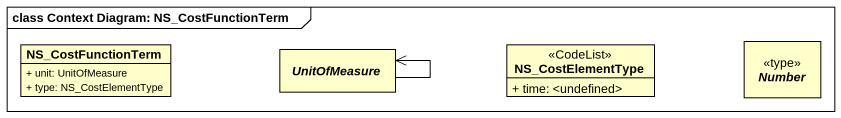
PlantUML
@startuml
mainframe class Context Diagram: NS_CostFunctionTerm
hide circle
hide empty members
skinparam classAttributeIconSize 0
class NS_CostFunctionTerm {
  + unit: UnitOfMeasure
  + type: NS_CostElementType
}
class NS_CostElementType <<CodeList>> {
  + time: <undefined>
}
abstract class Number <<type>>
abstract class UnitOfMeasure
UnitOfMeasure --> UnitOfMeasure
@enduml
